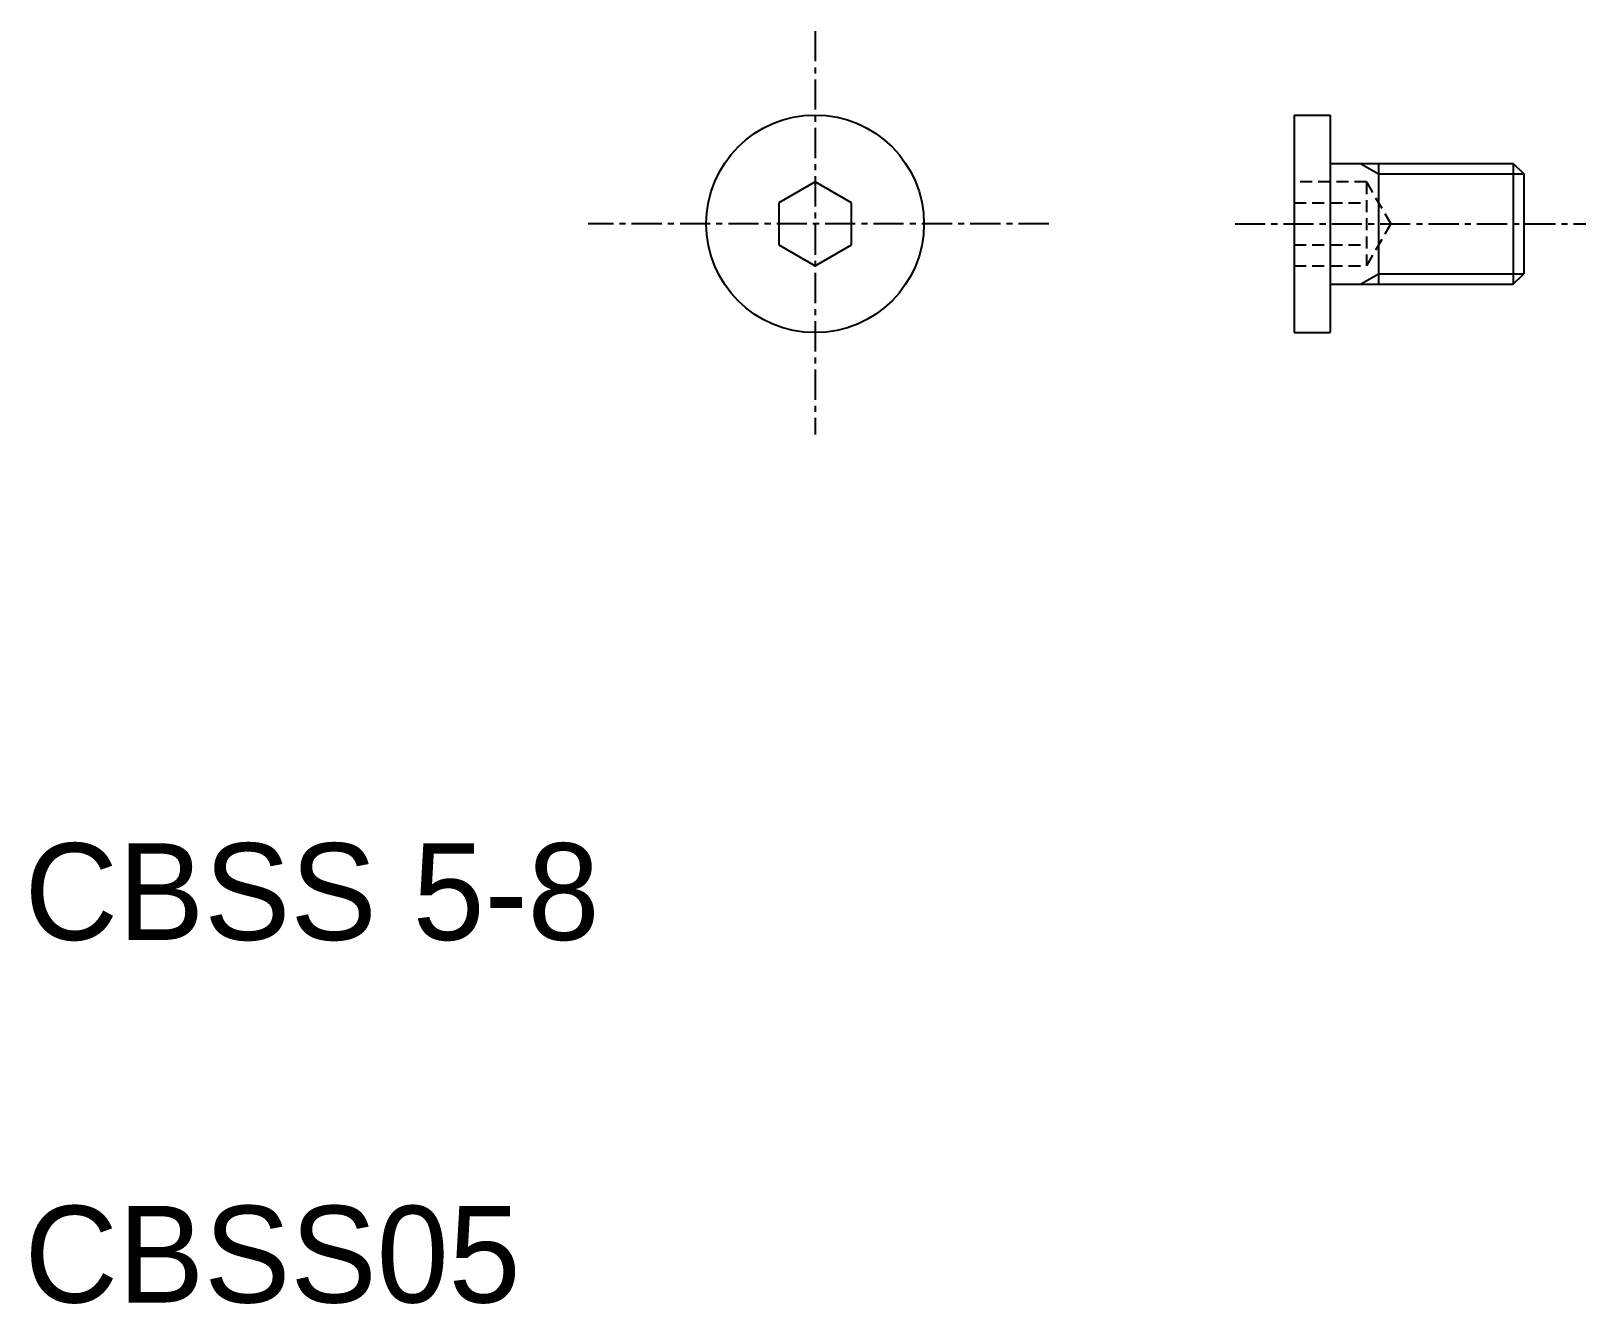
# Model space of a CAD drawing. Extents: x 10.3 to 74.6, y 9.9 to 62.6.
import ezdxf

# ---------------------------------------------------------------- set-up
doc = ezdxf.new("R2010")
doc.units = 0
doc.linetypes.add('CENTER', pattern=[2, 1.25, -0.25, 0.25, -0.25])
doc.linetypes.add('DASHED', pattern=[0.75, 0.5, -0.25])
doc.layers.get('0').update_dxf_attribs({"linetype": 'CONTINUOUS'})
doc.layers.add('CENTER', color=1, linetype='CENTER')

msp = doc.modelspace()

# ---------------------------------------------------------------- linework, layer by layer
at = {"color": 7, "linetype": 'CONTINUOUS'}
for p, q in [((62.505, 59.122), (62.505, 50.122)), ((62.505, 59.122), (64.005, 59.122)), ((64.005, 59.122), (64.005, 50.122)), ((64.005, 57.122), (71.572, 57.122)), ((66.005, 57.122), (66.005, 52.122)), ((71.572, 57.122), (71.572, 52.122)), ((71.572, 57.122), (72.005, 56.689)), ((72.005, 56.689), (72.005, 52.555)), ((42.697, 56.354), (41.197, 55.488)), ((44.197, 55.488), (42.697, 56.354)), ((41.197, 55.488), (41.197, 53.755)), ((44.197, 53.755), (44.197, 55.488)), ((41.197, 53.755), (42.697, 52.889)), ((42.697, 52.889), (44.197, 53.755)), ((64.005, 52.122), (71.572, 52.122)), ((71.572, 52.122), (72.005, 52.555)), ((62.505, 50.122), (64.005, 50.122))]:
    msp.add_line(p, q, dxfattribs=at)
at = {"color": 3, "linetype": 'CONTINUOUS'}
for p, q in [((65.255, 57.122), (66.005, 56.689)), ((66.005, 56.689), (72.005, 56.689)), ((65.255, 52.122), (66.005, 52.555)), ((66.005, 52.555), (72.005, 52.555))]:
    msp.add_line(p, q, dxfattribs=at)
at = {"color": 3, "linetype": 'DASHED'}
for p, q in [((65.505, 56.354), (62.505, 56.354)), ((65.505, 56.354), (66.505, 54.622)), ((65.505, 56.354), (65.505, 52.889)), ((62.505, 55.488), (65.505, 55.488)), ((66.505, 54.622), (65.505, 52.889)), ((62.505, 53.755), (65.505, 53.755)), ((62.505, 52.889), (65.505, 52.889))]:
    msp.add_line(p, q, dxfattribs=at)
at = {"color": 7, "linetype": 'CONTINUOUS'}
msp.add_circle((42.697, 54.622), 4.5, dxfattribs=at)
at = {"layer": 'CENTER', "color": 1, "linetype": 'CENTER'}
for p, q in [((42.697, 62.595), (42.697, 45.911)), ((52.36, 54.622), (33.307, 54.622)), ((60.065, 54.622), (74.577, 54.622))]:
    msp.add_line(p, q, dxfattribs=at)

# ---------------------------------------------------------------- texts
at = {"color": 7, "linetype": 'CONTINUOUS'}
for s, p in [('CBSS 5-8', (10, 25)), ('CBSS05', (10, 10))]:
    msp.add_text(s, height=4, dxfattribs=at).set_placement(p)

doc.saveas('drawing.dxf')
